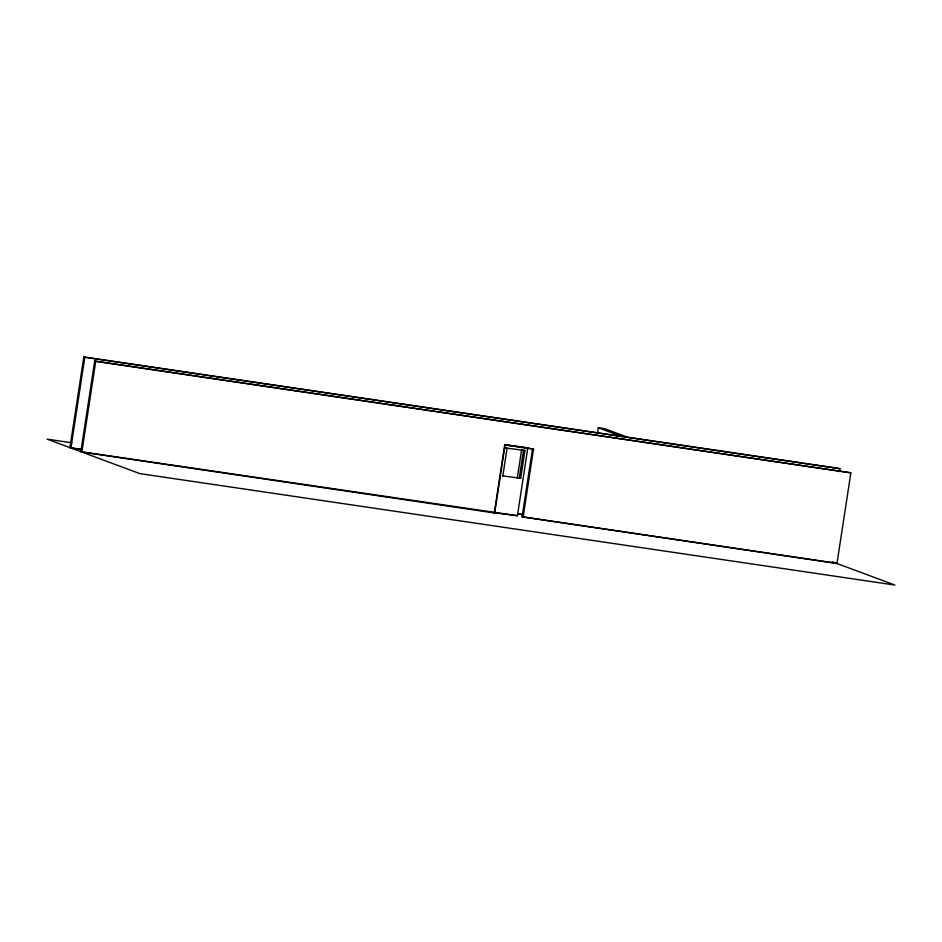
<?xml version="1.0" encoding="UTF-8"?>
<svg xmlns="http://www.w3.org/2000/svg" width="942" height="942" viewBox="0 0 942 942"><rect width="100%" height="100%" fill="white"/><g stroke="black" fill="none" stroke-linecap="round" stroke-linejoin="round"><path stroke-width="1.41" d="M839.499 471.648L839.934 468.763L838.945 468.398L83.814 356.947L69.932 447.638L81.554 449.358M83.814 356.947L84.804 357.312L70.921 448.015L81.094 449.511M523.104 517.193L533.513 449.169L532.513 448.804L522.103 516.828L836.979 563.516L850.861 472.825L94.73 360.998L80.847 451.701L517.429 515.71L527.838 447.685M94.73 360.998L95.719 361.375L81.848 452.066L494.279 512.943L504.688 444.918L533.513 449.169M517.429 515.71L494.703 512.848L505.112 444.824L512.212 445.719M502.816 476.028L507.067 448.251L505.642 447.968L524.929 450.488L520.69 478.265L502.769 475.922M517.252 478.312L521.68 449.358M597.44 433.52L598.323 427.762L604.729 428.704L627.56 437.194M616.928 436.393L621.155 436.252L598.323 427.762M515.062 446.072L519.325 446.614M522.162 446.967L525 447.32M84.804 357.312L839.934 468.763M95.719 361.375L850.861 472.825M508.021 445.189L531.076 448.592M71.839 442.799L47.1 439.149L139.769 473.602L894.9 585.053L832.21 561.75M517.511 513.814L523.328 514.673M517.759 513.908L523.575 514.768M522.103 516.828L835.99 563.151M524.929 450.488L523.517 450.217L519.266 477.994L520.69 478.265M494.703 512.848L493.278 512.578L494.279 512.943"/></g></svg>
